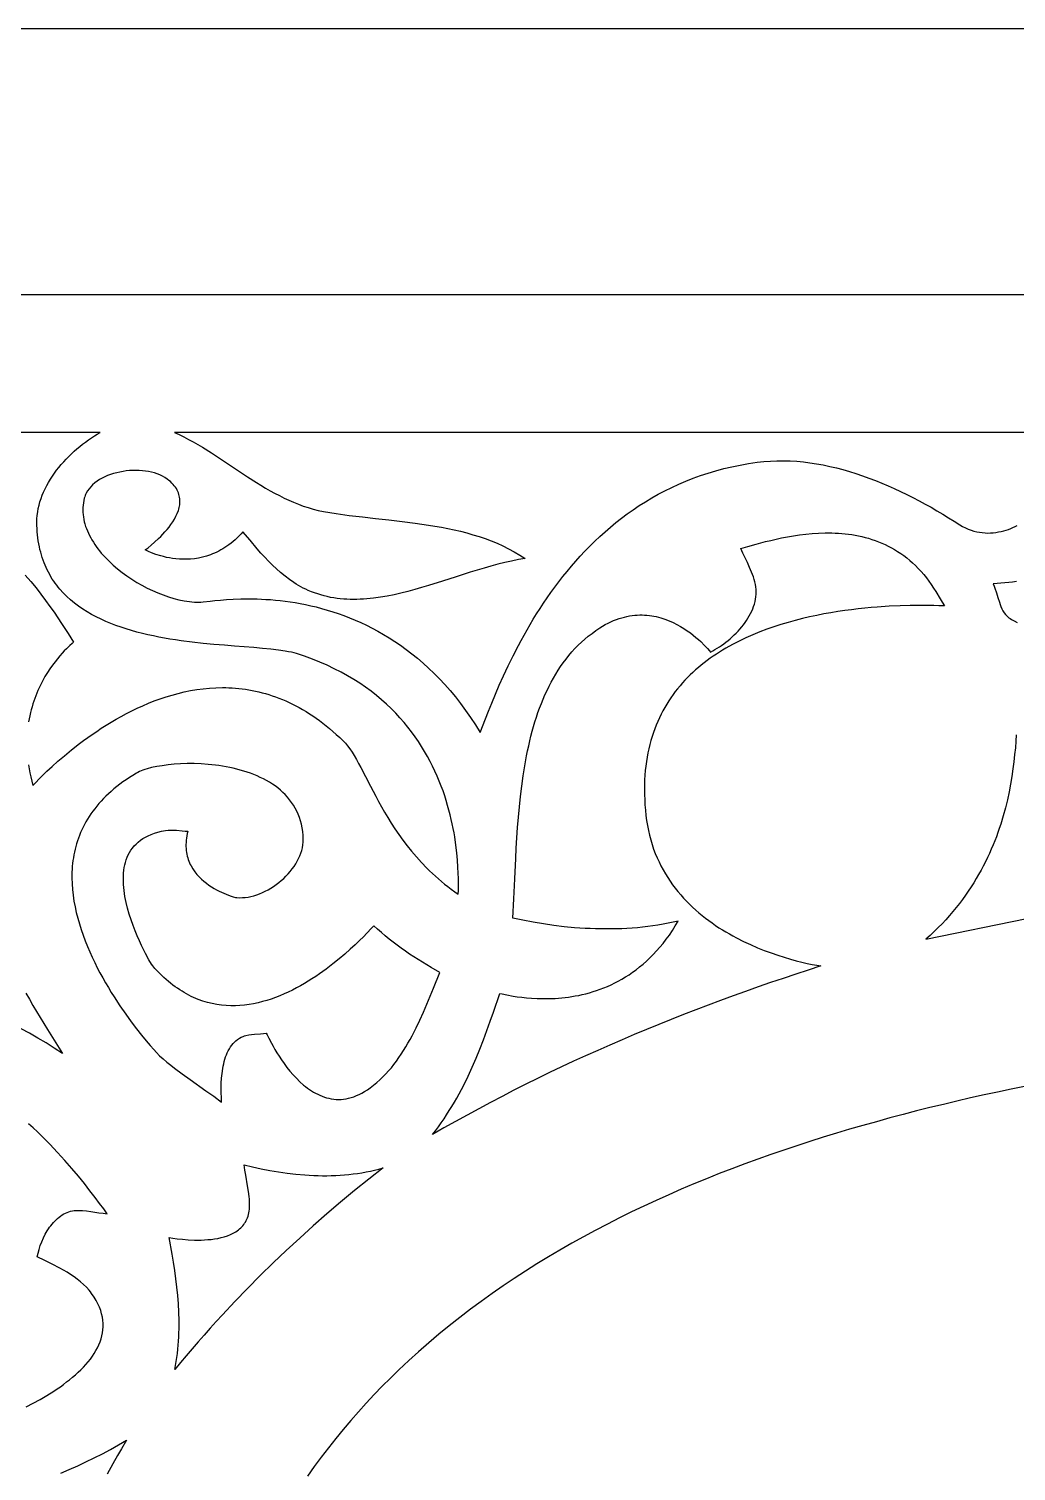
# Model space of a CAD drawing. Extents: x -500 to 500, y -300 to 300.
# Drawn here: x -388.4 to -276.8, y 137 to 300 of the extents above; entities that cross this region are included whole.
import ezdxf

# ---------------------------------------------------------------- set-up
doc = ezdxf.new("R2010")
doc.units = 0
doc.header["$MEASUREMENT"] = 0
doc.layers.add('IMPORT_-_120CM_SUR_70CM-1', color=18, linetype='CONTINUOUS')
doc.layers.add('LAYER_2', color=174, linetype='CONTINUOUS')

msp = doc.modelspace()

# ---------------------------------------------------------------- linework, layer by layer
at = {"layer": 'IMPORT_-_120CM_SUR_70CM-1'}
for points in [[(-500, -300), (500, -300), (500, 300), (-500, 300)], [(-342.81, 175.08), (-342.47, 175.51), (-342.14, 175.95), (-341.82, 176.4), (-341.5, 176.85), (-341.2, 177.31), (-340.9, 177.78), (-340.61, 178.25), (-340.33, 178.72), (-340.05, 179.2), (-339.79, 179.69), (-339.52, 180.18), (-339.27, 180.67), (-338.78, 181.67), (-338.32, 182.68), (-337.87, 183.7), (-337.45, 184.73), (-337.04, 185.77), (-336.65, 186.82), (-336.27, 187.87), (-335.91, 188.92), (-335.21, 191.03), (-334.94, 190.97), (-334.41, 190.86), (-333.67, 190.72), (-333.22, 190.65), (-332.72, 190.59), (-332.18, 190.53), (-331.6, 190.48), (-330.98, 190.44), (-330.33, 190.43), (-329.64, 190.43), (-328.93, 190.46), (-328.19, 190.52), (-327.82, 190.56), (-327.44, 190.6), (-327.05, 190.66), (-326.66, 190.73), (-326.27, 190.8), (-325.87, 190.89), (-325.47, 190.99), (-325.07, 191.1), (-324.66, 191.22), (-324.26, 191.35), (-323.85, 191.49), (-323.44, 191.65), (-323.03, 191.82), (-322.62, 192), (-322.21, 192.2), (-321.81, 192.41), (-321.4, 192.63), (-320.99, 192.88), (-320.59, 193.13), (-320.19, 193.41), (-319.79, 193.7), (-319.39, 194.01), (-319, 194.33), (-318.61, 194.68), (-318.23, 195.04), (-317.85, 195.42), (-317.47, 195.82), (-317.1, 196.24), (-316.74, 196.68), (-316.38, 197.14), (-316.03, 197.62), (-315.69, 198.13), (-315.36, 198.65), (-315.03, 199.2), (-315.6, 199.07), (-316.17, 198.95), (-316.75, 198.84), (-317.32, 198.74), (-317.9, 198.66), (-318.48, 198.58), (-319.07, 198.51), (-319.65, 198.45), (-320.24, 198.4), (-320.83, 198.36), (-321.42, 198.33), (-322.01, 198.31), (-322.6, 198.3), (-323.19, 198.3), (-323.78, 198.3), (-324.37, 198.31), (-324.97, 198.34), (-325.56, 198.37), (-326.15, 198.4), (-326.74, 198.45), (-327.92, 198.56), (-329.1, 198.71), (-330.27, 198.87), (-331.43, 199.07), (-332.59, 199.29), (-333.74, 199.53), (-333.62, 201.71), (-333.51, 203.96), (-333.39, 206.26), (-333.33, 207.42), (-333.26, 208.59), (-333.18, 209.76), (-333.08, 210.94), (-332.97, 212.11), (-332.85, 213.28), (-332.71, 214.44), (-332.55, 215.6), (-332.37, 216.75), (-332.16, 217.88), (-332.05, 218.44), (-331.93, 219), (-331.8, 219.55), (-331.67, 220.09), (-331.52, 220.64), (-331.37, 221.17), (-331.22, 221.71), (-331.05, 222.23), (-330.88, 222.75), (-330.69, 223.26), (-330.5, 223.77), (-330.3, 224.27), (-330.09, 224.76), (-329.86, 225.24), (-329.63, 225.72), (-329.39, 226.19), (-329.14, 226.65), (-328.88, 227.1), (-328.6, 227.54), (-328.32, 227.97), (-328.02, 228.39), (-327.71, 228.8), (-327.39, 229.21), (-327.05, 229.6), (-326.71, 229.98), (-326.35, 230.35), (-325.97, 230.7), (-325.59, 231.05), (-325.19, 231.38), (-324.77, 231.7), (-324.35, 232.01), (-323.9, 232.31), (-323.58, 232.5), (-323.27, 232.69), (-322.95, 232.85), (-322.64, 233), (-322.33, 233.14), (-322.02, 233.26), (-321.72, 233.37), (-321.42, 233.46), (-321.12, 233.54), (-320.82, 233.61), (-320.53, 233.67), (-320.23, 233.71), (-319.95, 233.75), (-319.66, 233.77), (-319.38, 233.78), (-319.1, 233.78), (-318.83, 233.77), (-318.56, 233.75), (-318.29, 233.72), (-318.03, 233.69), (-317.77, 233.64), (-317.51, 233.59), (-317.26, 233.53), (-317.01, 233.46), (-316.53, 233.31), (-316.06, 233.13), (-315.61, 232.93), (-315.18, 232.72), (-314.77, 232.49), (-314.38, 232.25), (-314.01, 232), (-313.66, 231.75), (-313.33, 231.5), (-313.03, 231.25), (-312.75, 231), (-312.49, 230.77), (-312.05, 230.34), (-311.72, 229.98), (-311.49, 229.72), (-311.38, 229.58), (-311.13, 229.72), (-310.88, 229.86), (-310.63, 230.01), (-310.38, 230.17), (-310.13, 230.34), (-309.89, 230.52), (-309.64, 230.7), (-309.4, 230.9), (-309.17, 231.1), (-308.93, 231.3), (-308.71, 231.52), (-308.48, 231.74), (-308.27, 231.96), (-308.06, 232.19), (-307.86, 232.43), (-307.67, 232.67), (-307.48, 232.92), (-307.31, 233.17), (-307.15, 233.42), (-307, 233.68), (-306.85, 233.94), (-306.73, 234.21), (-306.61, 234.47), (-306.51, 234.74), (-306.42, 235.01), (-306.35, 235.29), (-306.29, 235.56), (-306.25, 235.84), (-306.22, 236.12), (-306.22, 236.4), (-306.23, 236.67), (-306.26, 236.95), (-306.31, 237.24), (-306.37, 237.52), (-306.44, 237.8), (-306.53, 238.08), (-306.63, 238.35), (-306.74, 238.62), (-306.97, 239.16), (-307.22, 239.69), (-307.48, 240.22), (-307.72, 240.76), (-307.95, 241.3), (-307.16, 241.52), (-306.23, 241.79), (-305.16, 242.07), (-304.58, 242.21), (-303.98, 242.35), (-303.35, 242.49), (-302.7, 242.62), (-302.02, 242.73), (-301.33, 242.84), (-300.62, 242.92), (-299.9, 242.99), (-299.17, 243.04), (-298.43, 243.06), (-297.68, 243.06), (-297.3, 243.04), (-296.92, 243.02), (-296.54, 242.99), (-296.16, 242.96), (-295.78, 242.91), (-295.4, 242.86), (-295.02, 242.79), (-294.64, 242.72), (-294.27, 242.63), (-293.89, 242.54), (-293.51, 242.44), (-293.14, 242.32), (-292.77, 242.19), (-292.4, 242.05), (-292.03, 241.9), (-291.66, 241.74), (-291.3, 241.56), (-290.94, 241.38), (-290.59, 241.17), (-290.24, 240.96), (-289.89, 240.73), (-289.55, 240.48), (-289.21, 240.23), (-288.87, 239.95), (-288.54, 239.66), (-288.22, 239.36), (-287.9, 239.04), (-287.59, 238.7), (-287.29, 238.35), (-286.99, 237.98), (-286.71, 237.6), (-286.44, 237.21), (-286.18, 236.82), (-285.93, 236.42), (-285.44, 235.61), (-285.19, 235.21), (-284.94, 234.81), (-285.58, 234.83), (-286.16, 234.85), (-286.91, 234.86), (-287.79, 234.86), (-288.82, 234.85), (-289.96, 234.82), (-291.2, 234.76), (-292.54, 234.67), (-293.24, 234.61), (-293.96, 234.54), (-294.7, 234.46), (-295.45, 234.37), (-296.21, 234.27), (-296.99, 234.16), (-297.77, 234.03), (-298.57, 233.89), (-299.37, 233.73), (-300.18, 233.56), (-300.98, 233.37), (-301.8, 233.16), (-302.61, 232.94), (-303.42, 232.7), (-304.22, 232.44), (-305.03, 232.16), (-305.82, 231.86), (-306.61, 231.54), (-307.39, 231.19), (-308.15, 230.83), (-308.91, 230.44), (-309.65, 230.02), (-310.01, 229.81), (-310.37, 229.59), (-310.72, 229.36), (-311.07, 229.12), (-311.42, 228.88), (-311.76, 228.64), (-312.09, 228.38), (-312.42, 228.12), (-312.74, 227.85), (-313.06, 227.58), (-313.37, 227.29), (-313.68, 227.01), (-313.97, 226.71), (-314.27, 226.41), (-314.55, 226.1), (-314.83, 225.78), (-315.1, 225.45), (-315.36, 225.12), (-315.62, 224.78), (-315.86, 224.43), (-316.1, 224.07), (-316.33, 223.71), (-316.55, 223.33), (-316.76, 222.95), (-316.97, 222.56), (-317.16, 222.16), (-317.35, 221.76), (-317.52, 221.34), (-317.69, 220.92), (-317.84, 220.49), (-317.99, 220.05), (-318.12, 219.6), (-318.24, 219.14), (-318.36, 218.67), (-318.46, 218.2), (-318.55, 217.71), (-318.63, 217.22), (-318.7, 216.71), (-318.75, 216.2), (-318.79, 215.67), (-318.83, 215.14), (-318.84, 214.6), (-318.85, 214.05), (-318.84, 213.48), (-318.82, 212.91), (-318.79, 212.33), (-318.74, 211.74), (-318.68, 211.13), (-318.6, 210.55), (-318.51, 209.98), (-318.4, 209.43), (-318.28, 208.89), (-318.14, 208.36), (-317.98, 207.84), (-317.81, 207.33), (-317.62, 206.84), (-317.42, 206.35), (-317.2, 205.88), (-316.98, 205.42), (-316.74, 204.97), (-316.48, 204.54), (-316.22, 204.11), (-315.95, 203.7), (-315.66, 203.29), (-315.36, 202.9), (-315.06, 202.52), (-314.74, 202.15), (-314.42, 201.79), (-314.09, 201.43), (-313.75, 201.09), (-313.4, 200.76), (-313.05, 200.44), (-312.69, 200.13), (-312.32, 199.83), (-311.95, 199.53), (-311.58, 199.25), (-311.2, 198.98), (-310.81, 198.71), (-310.43, 198.45), (-310.04, 198.21), (-309.64, 197.97), (-309.25, 197.74), (-308.85, 197.52), (-308.45, 197.3), (-307.66, 196.9), (-306.87, 196.53), (-306.08, 196.18), (-305.3, 195.87), (-304.54, 195.59), (-303.79, 195.33), (-303.06, 195.1), (-302.36, 194.89), (-301.69, 194.71), (-301.05, 194.55), (-300.45, 194.41), (-299.89, 194.29), (-299.37, 194.2), (-298.9, 194.12), (-300.33, 193.66), (-301.75, 193.2), (-303.17, 192.72), (-304.59, 192.24), (-306, 191.75), (-307.42, 191.25), (-308.83, 190.75), (-310.24, 190.23), (-311.64, 189.71), (-313.04, 189.17), (-314.44, 188.63), (-315.84, 188.08), (-317.23, 187.52), (-318.62, 186.95), (-320, 186.38), (-321.38, 185.79), (-322.76, 185.19), (-324.13, 184.59), (-325.5, 183.97), (-326.86, 183.35), (-328.22, 182.71), (-329.57, 182.07), (-330.92, 181.42), (-332.27, 180.75), (-333.6, 180.08), (-334.94, 179.39), (-336.26, 178.7), (-337.58, 178), (-338.9, 177.28), (-340.21, 176.56), (-341.51, 175.82)], [(-341.96, 193.39), (-342.96, 193.96), (-343.94, 194.54), (-344.43, 194.85), (-344.91, 195.16), (-345.39, 195.47), (-345.86, 195.79), (-346.33, 196.12), (-346.8, 196.46), (-347.25, 196.81), (-347.7, 197.16), (-348.14, 197.52), (-348.58, 197.89), (-349, 198.27), (-349.42, 198.66), (-349.69, 198.38), (-350.24, 197.81), (-350.61, 197.42), (-351.05, 196.99), (-351.55, 196.52), (-352.1, 196.01), (-352.7, 195.47), (-353.36, 194.92), (-354.06, 194.35), (-354.81, 193.78), (-355.2, 193.5), (-355.59, 193.22), (-356, 192.94), (-356.42, 192.67), (-356.85, 192.4), (-357.28, 192.14), (-357.72, 191.89), (-358.18, 191.64), (-358.63, 191.4), (-359.1, 191.18), (-359.57, 190.96), (-360.05, 190.76), (-360.53, 190.57), (-361.02, 190.39), (-361.51, 190.23), (-362.01, 190.09), (-362.51, 189.96), (-363.02, 189.86), (-363.53, 189.77), (-364.05, 189.7), (-364.56, 189.65), (-365.08, 189.63), (-365.6, 189.62), (-366.13, 189.65), (-366.65, 189.69), (-367.17, 189.77), (-367.7, 189.87), (-368.23, 190), (-368.75, 190.16), (-369.28, 190.35), (-369.8, 190.57), (-370.06, 190.69), (-370.32, 190.82), (-370.59, 190.96), (-370.85, 191.11), (-371.11, 191.26), (-371.37, 191.43), (-371.62, 191.6), (-371.88, 191.78), (-372.14, 191.97), (-372.4, 192.17), (-372.65, 192.38), (-372.91, 192.6), (-373.16, 192.83), (-373.41, 193.07), (-373.67, 193.32), (-373.92, 193.58), (-374.17, 193.84), (-374.42, 194.12), (-374.56, 194.34), (-374.85, 194.82), (-375.23, 195.54), (-375.45, 195.97), (-375.69, 196.45), (-375.93, 196.96), (-376.17, 197.52), (-376.41, 198.1), (-376.64, 198.71), (-376.87, 199.34), (-377.07, 199.98), (-377.26, 200.64), (-377.43, 201.31), (-377.5, 201.65), (-377.56, 201.98), (-377.62, 202.32), (-377.66, 202.65), (-377.7, 202.99), (-377.72, 203.32), (-377.74, 203.65), (-377.74, 203.97), (-377.74, 204.29), (-377.72, 204.61), (-377.68, 204.93), (-377.64, 205.24), (-377.58, 205.54), (-377.5, 205.83), (-377.41, 206.12), (-377.3, 206.4), (-377.18, 206.68), (-377.04, 206.94), (-376.88, 207.2), (-376.71, 207.44), (-376.51, 207.68), (-376.3, 207.9), (-376.07, 208.12), (-375.81, 208.32), (-375.54, 208.51), (-375.24, 208.68), (-374.93, 208.84), (-374.58, 208.99), (-374.22, 209.12), (-373.83, 209.24), (-373.42, 209.34), (-372.98, 209.43), (-372.67, 209.47), (-372.35, 209.48), (-372.04, 209.47), (-371.72, 209.45), (-371.09, 209.4), (-370.77, 209.37), (-370.45, 209.36), (-370.51, 209.09), (-370.57, 208.83), (-370.61, 208.58), (-370.64, 208.33), (-370.65, 208.09), (-370.66, 207.85), (-370.66, 207.62), (-370.65, 207.39), (-370.63, 207.17), (-370.6, 206.96), (-370.56, 206.75), (-370.51, 206.54), (-370.46, 206.34), (-370.4, 206.15), (-370.33, 205.96), (-370.25, 205.77), (-370.17, 205.59), (-370.08, 205.42), (-369.88, 205.08), (-369.67, 204.77), (-369.43, 204.47), (-369.18, 204.2), (-368.91, 203.93), (-368.64, 203.69), (-368.35, 203.47), (-368.07, 203.26), (-367.78, 203.06), (-367.48, 202.89), (-367.2, 202.73), (-366.91, 202.58), (-366.64, 202.45), (-366.13, 202.23), (-365.68, 202.06), (-365.31, 201.94), (-365.05, 201.87), (-364.92, 201.85), (-364.61, 201.83), (-364.29, 201.84), (-363.97, 201.86), (-363.65, 201.91), (-363.32, 201.97), (-362.99, 202.06), (-362.67, 202.16), (-362.34, 202.28), (-362.02, 202.42), (-361.7, 202.57), (-361.38, 202.74), (-361.07, 202.92), (-360.76, 203.12), (-360.46, 203.32), (-360.17, 203.54), (-359.89, 203.78), (-359.62, 204.02), (-359.36, 204.27), (-359.11, 204.53), (-358.88, 204.8), (-358.66, 205.08), (-358.45, 205.36), (-358.26, 205.65), (-358.08, 205.95), (-357.93, 206.25), (-357.79, 206.55), (-357.67, 206.86), (-357.57, 207.17), (-357.49, 207.48), (-357.44, 207.79), (-357.41, 208.11), (-357.4, 208.42), (-357.43, 208.87), (-357.47, 209.31), (-357.53, 209.73), (-357.62, 210.14), (-357.72, 210.53), (-357.84, 210.91), (-357.99, 211.28), (-358.15, 211.63), (-358.32, 211.97), (-358.52, 212.3), (-358.73, 212.61), (-358.95, 212.91), (-359.19, 213.2), (-359.44, 213.48), (-359.71, 213.74), (-359.99, 213.99), (-360.28, 214.23), (-360.59, 214.46), (-360.9, 214.67), (-361.23, 214.88), (-361.56, 215.07), (-361.91, 215.26), (-362.26, 215.43), (-362.62, 215.59), (-362.99, 215.75), (-363.36, 215.89), (-363.74, 216.02), (-364.13, 216.15), (-364.52, 216.26), (-364.92, 216.36), (-365.31, 216.46), (-365.71, 216.55), (-366.12, 216.63), (-366.52, 216.7), (-366.93, 216.76), (-367.33, 216.81), (-368.14, 216.9), (-368.95, 216.95), (-369.74, 216.98), (-370.51, 216.98), (-371.27, 216.96), (-372, 216.91), (-372.69, 216.84), (-373.35, 216.75), (-373.97, 216.65), (-374.54, 216.53), (-375.06, 216.39), (-375.3, 216.32), (-375.53, 216.24), (-375.73, 216.16), (-375.93, 216.08), (-376.1, 215.99), (-376.26, 215.9), (-376.67, 215.66), (-377.06, 215.41), (-377.43, 215.16), (-377.8, 214.91), (-378.15, 214.65), (-378.48, 214.39), (-378.81, 214.12), (-379.12, 213.85), (-379.42, 213.58), (-379.71, 213.31), (-379.99, 213.03), (-380.25, 212.75), (-380.51, 212.47), (-380.75, 212.18), (-380.98, 211.89), (-381.2, 211.6), (-381.41, 211.31), (-381.61, 211.01), (-381.79, 210.71), (-381.97, 210.41), (-382.14, 210.11), (-382.29, 209.81), (-382.44, 209.5), (-382.58, 209.19), (-382.7, 208.88), (-382.82, 208.57), (-382.93, 208.26), (-383.03, 207.94), (-383.12, 207.62), (-383.2, 207.31), (-383.27, 206.99), (-383.34, 206.67), (-383.39, 206.35), (-383.44, 206.02), (-383.48, 205.7), (-383.51, 205.38), (-383.53, 205.05), (-383.55, 204.73), (-383.56, 204.08), (-383.54, 203.42), (-383.49, 202.77), (-383.42, 202.11), (-383.32, 201.46), (-383.2, 200.81), (-383.06, 200.16), (-382.89, 199.51), (-382.71, 198.87), (-382.51, 198.23), (-382.29, 197.6), (-382.05, 196.97), (-381.8, 196.34), (-381.54, 195.73), (-381.26, 195.12), (-380.98, 194.52), (-380.68, 193.93), (-380.38, 193.35), (-380.06, 192.78), (-379.75, 192.22), (-379.43, 191.68), (-379.1, 191.14), (-378.77, 190.62), (-378.12, 189.62), (-377.47, 188.69), (-376.84, 187.82), (-376.24, 187.02), (-375.67, 186.31), (-375.16, 185.68), (-374.7, 185.13), (-374.31, 184.69), (-373.99, 184.34), (-373.64, 183.98), (-373.23, 183.62), (-372.81, 183.26), (-372.39, 182.92), (-371.96, 182.58), (-371.09, 181.92), (-370.2, 181.29), (-368.41, 180.03), (-367.52, 179.4), (-366.63, 178.75), (-366.66, 179.25), (-366.68, 179.78), (-366.69, 180.32), (-366.67, 180.87), (-366.64, 181.43), (-366.59, 181.99), (-366.51, 182.54), (-366.45, 182.81), (-366.4, 183.07), (-366.33, 183.34), (-366.26, 183.59), (-366.18, 183.84), (-366.08, 184.09), (-365.99, 184.32), (-365.88, 184.55), (-365.76, 184.76), (-365.63, 184.97), (-365.49, 185.17), (-365.34, 185.35), (-365.18, 185.52), (-365.01, 185.68), (-364.82, 185.82), (-364.63, 185.95), (-364.42, 186.07), (-364.2, 186.16), (-364.05, 186.22), (-363.89, 186.27), (-363.57, 186.34), (-363.24, 186.39), (-362.91, 186.42), (-362.24, 186.47), (-361.91, 186.49), (-361.58, 186.53), (-361.49, 186.34), (-361.3, 185.95), (-361.01, 185.39), (-360.82, 185.05), (-360.62, 184.7), (-360.39, 184.32), (-360.14, 183.92), (-359.86, 183.51), (-359.57, 183.09), (-359.25, 182.67), (-358.91, 182.25), (-358.56, 181.83), (-358.18, 181.43), (-357.78, 181.04), (-357.37, 180.67), (-357.15, 180.5), (-356.93, 180.33), (-356.71, 180.17), (-356.48, 180.02), (-356.25, 179.88), (-356.01, 179.74), (-355.77, 179.62), (-355.53, 179.51), (-355.28, 179.4), (-355.02, 179.31), (-354.77, 179.23), (-354.51, 179.17), (-354.24, 179.12), (-353.97, 179.08), (-353.7, 179.05), (-353.42, 179.05), (-353.14, 179.05), (-352.86, 179.08), (-352.57, 179.12), (-352.28, 179.18), (-351.99, 179.26), (-351.69, 179.35), (-351.39, 179.47), (-351.09, 179.6), (-350.78, 179.76), (-350.47, 179.94), (-350.16, 180.13), (-349.84, 180.36), (-349.46, 180.64), (-349.1, 180.95), (-348.75, 181.26), (-348.41, 181.59), (-348.08, 181.92), (-347.76, 182.27), (-347.45, 182.63), (-347.16, 183), (-346.87, 183.38), (-346.59, 183.77), (-346.33, 184.16), (-346.07, 184.57), (-345.81, 184.98), (-345.57, 185.39), (-345.33, 185.82), (-345.1, 186.24), (-344.66, 187.12), (-344.24, 188), (-343.83, 188.9), (-343.45, 189.8), (-342.7, 191.61)], [(-371.93, 148.52), (-371.84, 148.97), (-371.76, 149.43), (-371.69, 149.89), (-371.63, 150.35), (-371.57, 150.82), (-371.53, 151.28), (-371.49, 151.74), (-371.47, 152.21), (-371.45, 152.68), (-371.44, 153.14), (-371.44, 154.08), (-371.46, 155.02), (-371.52, 155.96), (-371.59, 156.9), (-371.69, 157.84), (-371.8, 158.78), (-371.93, 159.72), (-372.07, 160.65), (-372.22, 161.58), (-372.55, 163.43), (-372.16, 163.37), (-371.66, 163.31), (-371.07, 163.24), (-370.42, 163.19), (-369.71, 163.16), (-369.34, 163.16), (-368.96, 163.16), (-368.58, 163.17), (-368.2, 163.2), (-367.81, 163.23), (-367.43, 163.28), (-367.06, 163.35), (-366.69, 163.43), (-366.33, 163.52), (-365.98, 163.64), (-365.64, 163.77), (-365.32, 163.93), (-365.02, 164.1), (-364.88, 164.2), (-364.74, 164.3), (-364.61, 164.41), (-364.48, 164.52), (-364.36, 164.65), (-364.25, 164.77), (-364.14, 164.91), (-364.04, 165.05), (-363.95, 165.19), (-363.86, 165.35), (-363.78, 165.51), (-363.71, 165.68), (-363.65, 165.85), (-363.6, 166.03), (-363.56, 166.23), (-363.52, 166.42), (-363.5, 166.63), (-363.49, 166.85), (-363.48, 167.15), (-363.48, 167.45), (-363.5, 167.76), (-363.52, 168.06), (-363.6, 168.66), (-363.69, 169.27), (-363.91, 170.47), (-364.01, 171.07), (-364.1, 171.67), (-363.15, 171.44), (-362.18, 171.22), (-361.2, 171.03), (-360.21, 170.86), (-359.22, 170.72), (-358.23, 170.6), (-357.23, 170.51), (-356.73, 170.48), (-356.23, 170.46), (-355.73, 170.44), (-355.23, 170.43), (-354.73, 170.43), (-354.24, 170.44), (-353.74, 170.46), (-353.24, 170.48), (-352.75, 170.52), (-352.25, 170.56), (-351.76, 170.62), (-351.27, 170.68), (-350.79, 170.76), (-350.3, 170.85), (-349.82, 170.94), (-349.34, 171.05), (-348.86, 171.17), (-348.39, 171.3), (-350, 170.03), (-351.6, 168.75), (-353.18, 167.44), (-354.74, 166.11), (-356.29, 164.76), (-357.81, 163.38), (-359.32, 161.99), (-360.81, 160.57), (-362.28, 159.14), (-363.72, 157.68), (-365.15, 156.2), (-366.55, 154.7), (-367.25, 153.95), (-367.93, 153.19), (-368.62, 152.42), (-369.29, 151.65), (-369.96, 150.87), (-370.63, 150.09), (-371.28, 149.31)]]:
    msp.add_lwpolyline(points, close=True, dxfattribs=at)
for points in [[(-388.45, 216.85), (-388.38, 216.4), (-388.29, 215.94), (-388.2, 215.48), (-388.08, 215.01), (-387.96, 214.53), (-387.61, 214.9), (-387.29, 215.23), (-386.88, 215.64), (-386.38, 216.12), (-385.8, 216.66), (-385.14, 217.25), (-384.4, 217.88), (-383.59, 218.55), (-382.71, 219.24), (-382.24, 219.58), (-381.76, 219.93), (-381.27, 220.28), (-380.75, 220.63), (-380.23, 220.98), (-379.68, 221.32), (-379.13, 221.66), (-378.56, 222), (-377.98, 222.32), (-377.38, 222.64), (-376.78, 222.95), (-376.16, 223.25), (-375.53, 223.53), (-374.89, 223.8), (-374.24, 224.06), (-373.58, 224.3), (-372.91, 224.53), (-372.23, 224.73), (-371.55, 224.92), (-370.85, 225.08), (-370.15, 225.23), (-369.44, 225.35), (-368.72, 225.44), (-368, 225.51), (-367.27, 225.56), (-366.54, 225.57), (-366.17, 225.57), (-365.8, 225.56), (-365.43, 225.54), (-365.06, 225.51), (-364.68, 225.48), (-364.31, 225.43), (-363.93, 225.38), (-363.56, 225.32), (-363.18, 225.26), (-362.8, 225.18), (-362.43, 225.09), (-362.05, 225), (-361.67, 224.89), (-361.29, 224.78), (-360.91, 224.66), (-360.53, 224.52), (-360.15, 224.38), (-359.77, 224.23), (-359.38, 224.06), (-359, 223.89), (-358.62, 223.71), (-358.24, 223.51), (-357.86, 223.31), (-357.48, 223.09), (-357.09, 222.86), (-356.71, 222.62), (-356.33, 222.37), (-355.95, 222.11), (-355.57, 221.84), (-355.19, 221.55), (-354.81, 221.26), (-354.43, 220.95), (-354.05, 220.62), (-353.67, 220.29), (-353.29, 219.94), (-352.92, 219.58), (-352.65, 219.3), (-352.4, 219), (-352.14, 218.65), (-351.89, 218.28), (-351.64, 217.89), (-351.4, 217.46), (-351.15, 217.01), (-350.89, 216.54), (-350.37, 215.53), (-349.82, 214.45), (-349.22, 213.3), (-348.9, 212.71), (-348.57, 212.11), (-348.22, 211.5), (-347.85, 210.88), (-347.46, 210.25), (-347.05, 209.62), (-346.61, 208.98), (-346.16, 208.35), (-345.67, 207.71), (-345.16, 207.08), (-344.62, 206.44), (-344.05, 205.82), (-343.45, 205.19), (-343.13, 204.89), (-342.81, 204.58), (-342.48, 204.28), (-342.14, 203.98), (-341.79, 203.68), (-341.43, 203.38), (-341.06, 203.09), (-340.68, 202.8), (-340.29, 202.51), (-339.89, 202.23), (-339.88, 202.65), (-339.87, 203.46), (-339.87, 203.99), (-339.89, 204.61), (-339.92, 205.3), (-339.97, 206.06), (-340.05, 206.89), (-340.15, 207.77), (-340.29, 208.7), (-340.37, 209.18), (-340.46, 209.67), (-340.56, 210.17), (-340.68, 210.68), (-340.8, 211.2), (-340.94, 211.73), (-341.09, 212.26), (-341.25, 212.8), (-341.42, 213.35), (-341.61, 213.9), (-341.82, 214.45), (-342.03, 215.01), (-342.27, 215.56), (-342.52, 216.12), (-342.79, 216.68), (-343.07, 217.24), (-343.37, 217.8), (-343.69, 218.36), (-344.03, 218.92), (-344.39, 219.47), (-344.76, 220.02), (-345.16, 220.57), (-345.58, 221.11), (-346.02, 221.64), (-346.48, 222.17), (-346.96, 222.69), (-347.47, 223.2), (-348, 223.71), (-348.55, 224.2), (-349.13, 224.68), (-349.73, 225.16), (-350.36, 225.62), (-351.02, 226.06), (-351.7, 226.5), (-352.41, 226.92), (-353.14, 227.32), (-353.91, 227.71), (-354.7, 228.09), (-355.52, 228.45), (-356.37, 228.78), (-357.25, 229.11), (-358.16, 229.41), (-358.45, 229.49), (-358.75, 229.56), (-359.09, 229.63), (-359.44, 229.7), (-360.22, 229.81), (-361.07, 229.91), (-362.01, 230), (-363, 230.09), (-365.17, 230.25), (-366.32, 230.35), (-367.51, 230.45), (-368.72, 230.57), (-369.96, 230.71), (-371.21, 230.87), (-371.84, 230.96), (-372.47, 231.06), (-373.1, 231.17), (-373.72, 231.29), (-374.35, 231.41), (-374.97, 231.55), (-375.59, 231.7), (-376.2, 231.85), (-376.81, 232.02), (-377.41, 232.2), (-378, 232.39), (-378.58, 232.6), (-379.15, 232.82), (-379.71, 233.05), (-380.26, 233.3), (-380.8, 233.56), (-381.33, 233.84), (-381.83, 234.13), (-382.33, 234.45), (-382.81, 234.77), (-383.27, 235.12), (-383.71, 235.49), (-384.13, 235.87), (-384.53, 236.27), (-384.91, 236.7), (-385.09, 236.92), (-385.27, 237.14), (-385.44, 237.37), (-385.61, 237.6), (-385.77, 237.84), (-385.92, 238.09), (-386.06, 238.34), (-386.2, 238.6), (-386.34, 238.86), (-386.47, 239.13), (-386.59, 239.4), (-386.7, 239.68), (-386.81, 239.97), (-386.91, 240.26), (-387, 240.56), (-387.08, 240.86), (-387.16, 241.17), (-387.23, 241.49), (-387.29, 241.81), (-387.35, 242.14), (-387.4, 242.48), (-387.43, 242.82), (-387.46, 243.17), (-387.49, 243.53), (-387.5, 243.89), (-387.51, 244.26), (-387.5, 244.65), (-387.47, 245.03), (-387.42, 245.42), (-387.35, 245.8), (-387.26, 246.18), (-387.16, 246.56), (-387.04, 246.93), (-386.9, 247.31), (-386.75, 247.67), (-386.58, 248.04), (-386.39, 248.4), (-386.2, 248.76), (-385.99, 249.11), (-385.76, 249.45), (-385.53, 249.79), (-385.28, 250.13), (-385.03, 250.45), (-384.76, 250.78), (-384.48, 251.09), (-384.2, 251.4), (-383.9, 251.7), (-383.6, 251.99), (-383.3, 252.27), (-382.98, 252.55), (-382.67, 252.82), (-382.34, 253.07), (-382.01, 253.32), (-381.68, 253.56), (-381.35, 253.79), (-381.01, 254.01), (-380.68, 254.21), (-380.34, 254.41), (-441.73, 254.41)], [(-243.04, 254.41), (-371.97, 254.41), (-371.43, 254.16), (-370.9, 253.89), (-370.37, 253.62), (-369.84, 253.33), (-369.32, 253.03), (-368.8, 252.72), (-367.77, 252.08), (-366.75, 251.42), (-365.74, 250.74), (-364.73, 250.07), (-363.72, 249.4), (-362.7, 248.75), (-362.19, 248.43), (-361.67, 248.12), (-361.16, 247.82), (-360.64, 247.54), (-360.11, 247.26), (-359.58, 246.99), (-359.04, 246.74), (-358.5, 246.51), (-357.96, 246.29), (-357.41, 246.09), (-356.85, 245.91), (-356.28, 245.74), (-355.71, 245.6), (-355.13, 245.48), (-354.4, 245.36), (-353.67, 245.24), (-352.21, 245.03), (-350.72, 244.85), (-349.23, 244.68), (-347.74, 244.51), (-346.24, 244.34), (-344.75, 244.15), (-344.01, 244.05), (-343.27, 243.94), (-342.53, 243.82), (-341.8, 243.69), (-341.08, 243.55), (-340.36, 243.4), (-339.64, 243.23), (-338.93, 243.05), (-338.23, 242.85), (-337.54, 242.64), (-336.85, 242.41), (-336.17, 242.15), (-335.51, 241.88), (-334.85, 241.59), (-334.2, 241.27), (-333.57, 240.92), (-332.94, 240.55), (-332.63, 240.36), (-332.33, 240.16), (-333.1, 240.03), (-333.87, 239.87), (-334.64, 239.7), (-335.42, 239.51), (-336.2, 239.3), (-336.98, 239.08), (-338.54, 238.6), (-340.11, 238.1), (-341.68, 237.6), (-343.25, 237.1), (-344.03, 236.87), (-344.81, 236.65), (-345.59, 236.44), (-346.37, 236.24), (-347.14, 236.07), (-347.92, 235.91), (-348.68, 235.78), (-349.45, 235.67), (-350.21, 235.59), (-350.59, 235.57), (-350.97, 235.55), (-351.35, 235.53), (-351.72, 235.53), (-352.1, 235.54), (-352.47, 235.55), (-352.84, 235.58), (-353.22, 235.61), (-353.59, 235.65), (-353.95, 235.71), (-354.32, 235.77), (-354.69, 235.85), (-355.05, 235.94), (-355.41, 236.04), (-355.77, 236.15), (-356.13, 236.27), (-356.49, 236.41), (-356.85, 236.55), (-357.13, 236.68), (-357.4, 236.82), (-357.68, 236.96), (-357.95, 237.11), (-358.21, 237.27), (-358.47, 237.44), (-358.98, 237.79), (-359.47, 238.17), (-359.96, 238.56), (-360.42, 238.98), (-360.88, 239.41), (-361.33, 239.86), (-361.76, 240.32), (-362.19, 240.78), (-362.61, 241.26), (-363.42, 242.22), (-364.22, 243.19), (-364.44, 242.94), (-364.66, 242.71), (-364.89, 242.49), (-365.11, 242.28), (-365.34, 242.08), (-365.57, 241.89), (-365.8, 241.72), (-366.03, 241.55), (-366.27, 241.4), (-366.5, 241.25), (-366.73, 241.12), (-366.96, 240.99), (-367.19, 240.88), (-367.43, 240.77), (-367.66, 240.67), (-367.89, 240.58), (-368.35, 240.43), (-368.81, 240.3), (-369.26, 240.21), (-369.71, 240.14), (-370.14, 240.09), (-370.57, 240.07), (-370.99, 240.07), (-371.4, 240.08), (-371.79, 240.12), (-372.17, 240.16), (-372.54, 240.22), (-372.88, 240.29), (-373.21, 240.37), (-373.52, 240.45), (-374.08, 240.62), (-374.55, 240.79), (-374.91, 240.94), (-375.29, 241.12), (-374.95, 241.38), (-374.61, 241.65), (-374.21, 242), (-373.75, 242.42), (-373.52, 242.65), (-373.28, 242.9), (-373.04, 243.16), (-372.8, 243.43), (-372.57, 243.71), (-372.36, 244), (-372.15, 244.31), (-371.96, 244.62), (-371.79, 244.93), (-371.65, 245.25), (-371.52, 245.58), (-371.47, 245.74), (-371.43, 245.91), (-371.4, 246.07), (-371.37, 246.24), (-371.36, 246.41), (-371.35, 246.57), (-371.35, 246.74), (-371.36, 246.9), (-371.38, 247.07), (-371.42, 247.24), (-371.46, 247.4), (-371.52, 247.57), (-371.58, 247.73), (-371.66, 247.89), (-371.75, 248.05), (-371.86, 248.21), (-371.98, 248.37), (-372.11, 248.53), (-372.26, 248.68), (-372.42, 248.84), (-372.6, 248.99), (-372.79, 249.14), (-373.04, 249.31), (-373.31, 249.46), (-373.6, 249.6), (-373.9, 249.72), (-374.21, 249.82), (-374.54, 249.91), (-374.88, 249.98), (-375.23, 250.04), (-375.58, 250.08), (-375.94, 250.11), (-376.3, 250.11), (-376.67, 250.11), (-377.04, 250.09), (-377.41, 250.05), (-377.77, 250), (-378.13, 249.93), (-378.49, 249.85), (-378.84, 249.76), (-379.18, 249.65), (-379.52, 249.52), (-379.84, 249.39), (-380.14, 249.23), (-380.44, 249.07), (-380.71, 248.89), (-380.97, 248.7), (-381.21, 248.49), (-381.43, 248.27), (-381.62, 248.04), (-381.8, 247.79), (-381.94, 247.53), (-382.01, 247.4), (-382.06, 247.26), (-382.11, 247.12), (-382.15, 246.98), (-382.21, 246.71), (-382.26, 246.44), (-382.29, 246.18), (-382.31, 245.91), (-382.32, 245.65), (-382.31, 245.38), (-382.29, 245.11), (-382.26, 244.85), (-382.21, 244.58), (-382.15, 244.32), (-382.08, 244.06), (-382, 243.79), (-381.91, 243.53), (-381.8, 243.27), (-381.69, 243.01), (-381.56, 242.76), (-381.43, 242.5), (-381.29, 242.25), (-381.13, 242), (-380.97, 241.75), (-380.8, 241.5), (-380.61, 241.26), (-380.42, 241.02), (-380.23, 240.78), (-380.02, 240.54), (-379.81, 240.31), (-379.36, 239.86), (-378.89, 239.41), (-378.4, 238.99), (-377.88, 238.58), (-377.34, 238.19), (-376.79, 237.81), (-376.22, 237.46), (-375.64, 237.13), (-375.05, 236.82), (-374.46, 236.53), (-373.86, 236.27), (-373.25, 236.04), (-372.65, 235.83), (-372.05, 235.65), (-371.45, 235.49), (-370.86, 235.37), (-370.57, 235.33), (-370.28, 235.29), (-369.99, 235.25), (-369.71, 235.23), (-369.43, 235.21), (-369.15, 235.21), (-368.99, 235.22), (-368.73, 235.25), (-367.92, 235.35), (-367.39, 235.41), (-366.77, 235.47), (-366.08, 235.52), (-365.31, 235.57), (-364.48, 235.6), (-363.58, 235.61), (-362.63, 235.59), (-362.13, 235.57), (-361.62, 235.54), (-361.1, 235.51), (-360.56, 235.46), (-360.02, 235.41), (-359.46, 235.34), (-358.9, 235.26), (-358.32, 235.17), (-357.74, 235.07), (-357.15, 234.95), (-356.55, 234.82), (-355.94, 234.68), (-355.33, 234.52), (-354.71, 234.34), (-354.08, 234.15), (-353.46, 233.94), (-352.82, 233.72), (-352.19, 233.47), (-351.55, 233.21), (-350.91, 232.93), (-350.26, 232.62), (-349.62, 232.3), (-348.97, 231.95), (-348.33, 231.59), (-347.69, 231.2), (-347.04, 230.78), (-346.4, 230.35), (-345.76, 229.88), (-345.13, 229.4), (-344.5, 228.88), (-343.87, 228.34), (-343.25, 227.78), (-342.63, 227.18), (-342.02, 226.56), (-341.41, 225.91), (-340.81, 225.23), (-340.22, 224.52), (-339.64, 223.78), (-339.06, 223), (-338.5, 222.2), (-337.95, 221.36), (-337.4, 220.49), (-336.81, 222.03), (-336.47, 222.9), (-336.09, 223.83), (-335.69, 224.82), (-335.25, 225.84), (-334.77, 226.92), (-334.25, 228.02), (-333.69, 229.16), (-333.1, 230.32), (-332.78, 230.91), (-332.45, 231.5), (-332.12, 232.1), (-331.77, 232.7), (-331.41, 233.3), (-331.03, 233.91), (-330.65, 234.51), (-330.25, 235.11), (-329.84, 235.72), (-329.42, 236.32), (-328.99, 236.92), (-328.54, 237.51), (-328.08, 238.11), (-327.6, 238.7), (-327.11, 239.28), (-326.61, 239.86), (-326.1, 240.43), (-325.57, 241), (-325.02, 241.56), (-324.46, 242.11), (-323.89, 242.65), (-323.3, 243.18), (-322.69, 243.7), (-322.07, 244.21), (-321.44, 244.71), (-320.79, 245.19), (-320.12, 245.67), (-319.43, 246.13), (-318.73, 246.57), (-318.02, 247), (-317.28, 247.41), (-316.53, 247.81), (-315.76, 248.19), (-314.98, 248.55), (-314.17, 248.89), (-313.35, 249.22), (-312.51, 249.52), (-311.65, 249.8), (-310.78, 250.07), (-309.88, 250.31), (-308.97, 250.52), (-308.04, 250.71), (-307.08, 250.88), (-306.11, 251.03), (-305.37, 251.11), (-304.62, 251.17), (-303.88, 251.2), (-303.13, 251.21), (-302.38, 251.19), (-301.63, 251.14), (-300.88, 251.07), (-300.14, 250.98), (-299.39, 250.87), (-298.64, 250.73), (-297.9, 250.57), (-297.15, 250.4), (-296.41, 250.2), (-295.68, 249.99), (-294.94, 249.76), (-294.21, 249.51), (-293.48, 249.25), (-292.75, 248.97), (-292.03, 248.68), (-291.32, 248.38), (-290.61, 248.06), (-289.9, 247.73), (-289.2, 247.39), (-288.5, 247.04), (-287.82, 246.68), (-287.13, 246.31), (-286.46, 245.94), (-285.79, 245.55), (-285.13, 245.16), (-284.48, 244.77), (-283.84, 244.37), (-283.2, 243.97), (-282.89, 243.78), (-282.57, 243.62), (-282.26, 243.47), (-281.94, 243.35), (-281.62, 243.26), (-281.3, 243.18), (-280.98, 243.12), (-280.67, 243.08), (-280.35, 243.05), (-280.04, 243.04), (-279.73, 243.05), (-279.42, 243.07), (-279.12, 243.11), (-278.83, 243.16), (-278.54, 243.21), (-278.25, 243.28), (-277.98, 243.36), (-277.71, 243.45), (-277.45, 243.55), (-277.2, 243.65), (-276.96, 243.76), (-276.73, 243.88)], [(-388.82, 238.29), (-388.2, 237.57), (-387.61, 236.85), (-387.05, 236.13), (-386.53, 235.43), (-386.03, 234.75), (-385.57, 234.08), (-385.13, 233.44), (-384.72, 232.82), (-383.99, 231.69), (-383.37, 230.71), (-383.52, 230.57), (-383.8, 230.32), (-384.18, 229.94), (-384.41, 229.71), (-384.65, 229.45), (-384.91, 229.16), (-385.18, 228.84), (-385.46, 228.49), (-385.74, 228.11), (-386.03, 227.71), (-386.32, 227.27), (-386.6, 226.81), (-386.88, 226.31), (-387.14, 225.79), (-387.4, 225.24), (-387.64, 224.66), (-387.86, 224.05), (-387.96, 223.74), (-388.06, 223.41), (-388.15, 223.08), (-388.23, 222.75), (-388.31, 222.4), (-388.38, 222.05), (-388.44, 221.7)], [(-276.8, 237.56), (-277.24, 237.49), (-277.68, 237.45), (-278.56, 237.37), (-279, 237.33), (-279.44, 237.28), (-279.33, 237.04), (-279.24, 236.79), (-279.07, 236.27), (-278.91, 235.74), (-278.74, 235.22), (-278.65, 234.96), (-278.56, 234.72), (-278.45, 234.48), (-278.33, 234.25), (-278.19, 234.03), (-278.03, 233.83), (-277.86, 233.64), (-277.66, 233.47), (-277.53, 233.37), (-277.38, 233.28), (-277.07, 233.1), (-276.73, 232.93)], [(-276.83, 220.25), (-276.88, 219.53), (-276.93, 218.78), (-277.01, 218), (-277.09, 217.2), (-277.2, 216.38), (-277.32, 215.54), (-277.47, 214.67), (-277.64, 213.79), (-277.83, 212.9), (-278.05, 211.99), (-278.31, 211.07), (-278.59, 210.14), (-278.75, 209.67), (-278.91, 209.2), (-279.08, 208.73), (-279.26, 208.26), (-279.45, 207.79), (-279.65, 207.31), (-279.86, 206.84), (-280.09, 206.36), (-280.32, 205.89), (-280.56, 205.41), (-280.81, 204.94), (-281.08, 204.46), (-281.35, 203.99), (-281.64, 203.52), (-281.94, 203.05), (-282.25, 202.58), (-282.57, 202.11), (-282.91, 201.64), (-283.26, 201.18), (-283.62, 200.72), (-284, 200.26), (-284.39, 199.81), (-284.8, 199.35), (-285.21, 198.9), (-285.65, 198.46), (-286.1, 198.02), (-286.56, 197.58), (-287.04, 197.15), (-275.63, 199.5)], [(-388.75, 191.05), (-388.36, 190.36), (-387.96, 189.67), (-387.15, 188.29), (-386.31, 186.93), (-384.62, 184.23), (-385.55, 184.84), (-386.48, 185.42), (-387.42, 185.98), (-388.35, 186.52), (-389.28, 187.03)], [(-388.73, 144.3), (-387.94, 144.72), (-387.15, 145.15), (-386.37, 145.61), (-385.61, 146.09), (-385.23, 146.34), (-384.86, 146.59), (-384.5, 146.85), (-384.15, 147.12), (-383.81, 147.38), (-383.47, 147.66), (-383.15, 147.94), (-382.83, 148.22), (-382.53, 148.51), (-382.25, 148.8), (-381.97, 149.1), (-381.71, 149.4), (-381.47, 149.71), (-381.24, 150.02), (-381.03, 150.34), (-380.83, 150.66), (-380.66, 150.98), (-380.5, 151.31), (-380.37, 151.64), (-380.25, 151.98), (-380.16, 152.32), (-380.09, 152.67), (-380.04, 153.02), (-380.02, 153.37), (-380.02, 153.73), (-380.05, 154.09), (-380.11, 154.45), (-380.19, 154.82), (-380.3, 155.2), (-380.44, 155.57), (-380.61, 155.95), (-380.82, 156.34), (-381.05, 156.72), (-381.32, 157.11), (-381.45, 157.3), (-381.6, 157.48), (-381.9, 157.82), (-382.23, 158.14), (-382.57, 158.45), (-382.94, 158.74), (-383.31, 159.01), (-383.7, 159.27), (-384.1, 159.52), (-384.51, 159.75), (-384.93, 159.98), (-385.77, 160.42), (-386.62, 160.84), (-387.46, 161.25), (-387.38, 161.67), (-387.27, 162.1), (-387.13, 162.53), (-386.97, 162.96), (-386.78, 163.39), (-386.56, 163.81), (-386.33, 164.21), (-386.2, 164.41), (-386.07, 164.6), (-385.93, 164.78), (-385.79, 164.96), (-385.64, 165.13), (-385.49, 165.3), (-385.33, 165.45), (-385.17, 165.6), (-385, 165.74), (-384.83, 165.87), (-384.65, 165.99), (-384.47, 166.1), (-384.28, 166.19), (-384.09, 166.28), (-383.9, 166.35), (-383.7, 166.41), (-383.5, 166.45), (-383.29, 166.49), (-383.06, 166.51), (-382.82, 166.51), (-382.59, 166.51), (-382.36, 166.5), (-381.89, 166.46), (-381.43, 166.4), (-380.5, 166.25), (-380.03, 166.18), (-379.57, 166.12), (-379.96, 166.67), (-380.42, 167.3), (-380.93, 167.98), (-381.51, 168.73), (-382.14, 169.53), (-382.82, 170.37), (-383.56, 171.24), (-384.34, 172.14), (-385.17, 173.06), (-386.05, 173.98), (-386.51, 174.45), (-386.97, 174.91), (-387.45, 175.38), (-387.94, 175.84), (-388.44, 176.3)], [(-384.8, 136.83), (-383.85, 137.24), (-382.9, 137.66), (-381.96, 138.1), (-381.03, 138.55), (-380.11, 139.02), (-379.2, 139.51), (-378.29, 140.01), (-377.4, 140.53), (-377.96, 139.58), (-378.4, 138.81), (-378.94, 137.86), (-379.56, 136.72)]]:
    msp.add_lwpolyline(points, dxfattribs=at)
at = {"layer": 'LAYER_2'}
for points in [[(-470, -202.65), (-470, 270), (-205.7, 270)], [(-275.89, 180.52), (-277.42, 180.21), (-278.94, 179.88), (-280.47, 179.55), (-282, 179.21), (-283.53, 178.85), (-285.05, 178.49), (-286.58, 178.12), (-288.1, 177.74), (-289.62, 177.35), (-291.13, 176.95), (-292.64, 176.53), (-294.15, 176.11), (-295.66, 175.68), (-297.16, 175.23), (-298.65, 174.77), (-300.14, 174.3), (-301.63, 173.82), (-303.11, 173.32), (-304.58, 172.82), (-306.05, 172.3), (-307.51, 171.76), (-308.96, 171.22), (-310.41, 170.66), (-311.85, 170.08), (-313.28, 169.49), (-314.7, 168.89), (-316.11, 168.27), (-317.52, 167.64), (-318.91, 167), (-320.3, 166.33), (-321.68, 165.66), (-323.04, 164.96), (-324.4, 164.25), (-325.74, 163.53), (-327.07, 162.79), (-328.4, 162.03), (-329.71, 161.25), (-331, 160.46), (-332.29, 159.65), (-333.56, 158.82), (-334.82, 157.98), (-336.06, 157.11), (-337.29, 156.23), (-338.51, 155.33), (-339.71, 154.41), (-340.9, 153.47), (-342.07, 152.52), (-343.23, 151.54), (-344.37, 150.54), (-345.49, 149.53), (-346.6, 148.49), (-347.55, 147.57), (-348.48, 146.64), (-349.39, 145.69), (-350.29, 144.73), (-351.17, 143.75), (-352.04, 142.76), (-352.9, 141.75), (-353.74, 140.72), (-354.56, 139.69), (-355.37, 138.63), (-356.16, 137.57), (-356.94, 136.49)]]:
    msp.add_lwpolyline(points, dxfattribs=at)

doc.saveas('drawing.dxf')
